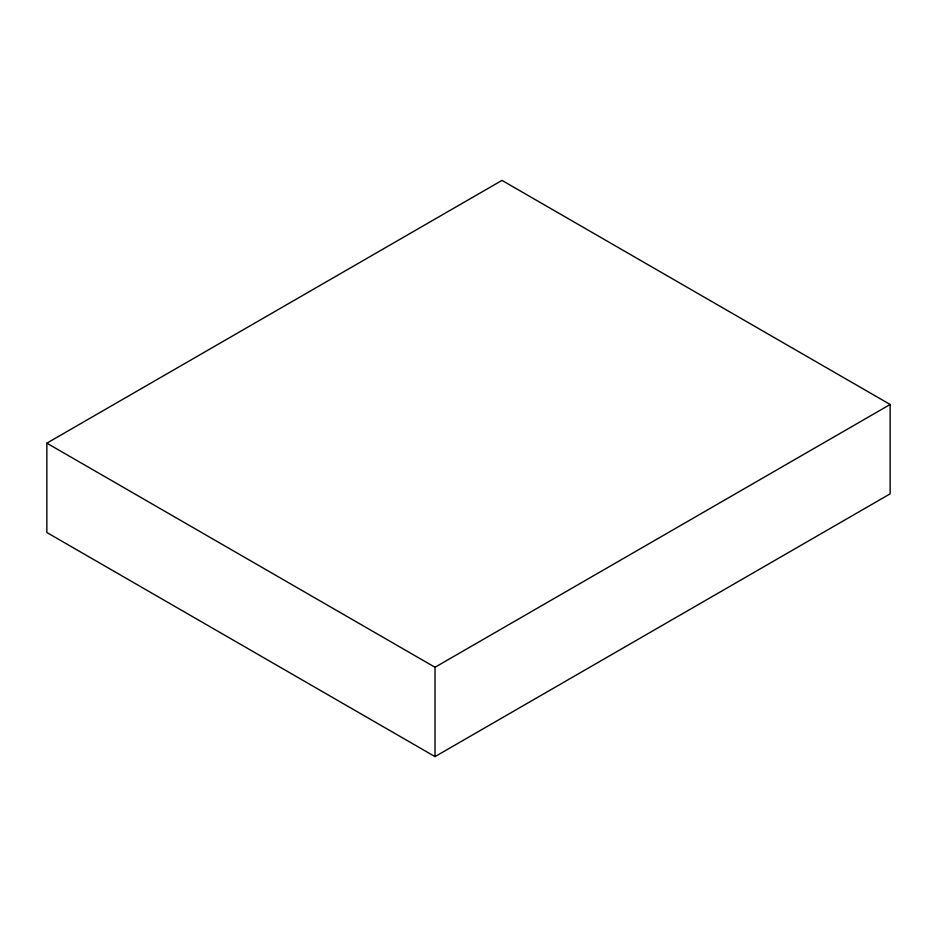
<?xml version="1.0" encoding="UTF-8"?>
<svg xmlns="http://www.w3.org/2000/svg" width="937" height="937" viewBox="0 0 937 937"><rect width="100%" height="100%" fill="white"/><g stroke="black" fill="none" stroke-linecap="round" stroke-linejoin="round"><path stroke-width="1.41" d="M46.85 443.166L501.986 180.396L890.15 404.491L890.15 493.834L435.014 756.604L46.85 532.509L46.85 443.166L435.014 667.261L890.15 404.491M435.014 667.261L435.014 756.604"/></g></svg>
